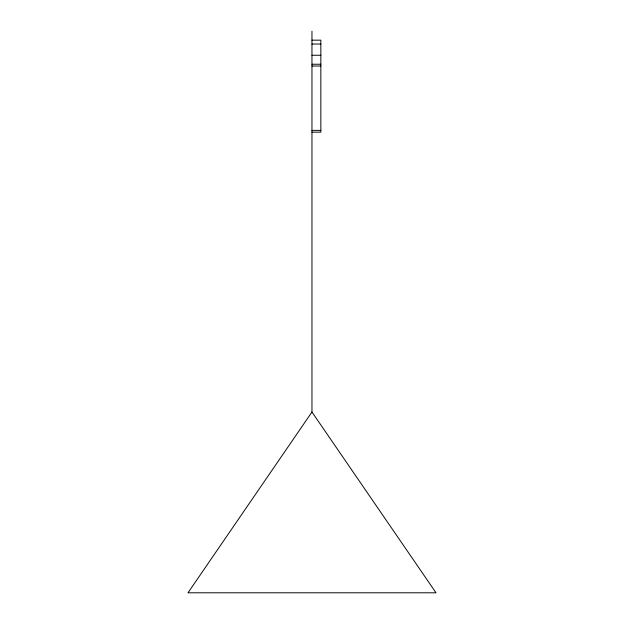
<?xml version="1.0" encoding="UTF-8"?>
<svg xmlns="http://www.w3.org/2000/svg" width="624" height="624" viewBox="0 0 624 624"><rect width="100%" height="100%" fill="white"/><g stroke="black" fill="none" stroke-linecap="round" stroke-linejoin="round"><path stroke-width="0.94" d="M311.961 412.019L187.988 592.8L436.012 592.8L311.961 412.019L311.961 31.2M311.961 40.162L320.845 40.162L320.845 132.163L311.961 132.163M311.961 44.023L320.845 44.023M311.961 55.255L320.845 55.255M311.961 64.241L320.845 64.241M311.961 66.027L320.845 66.027M311.961 130.377L320.845 130.377"/></g></svg>
